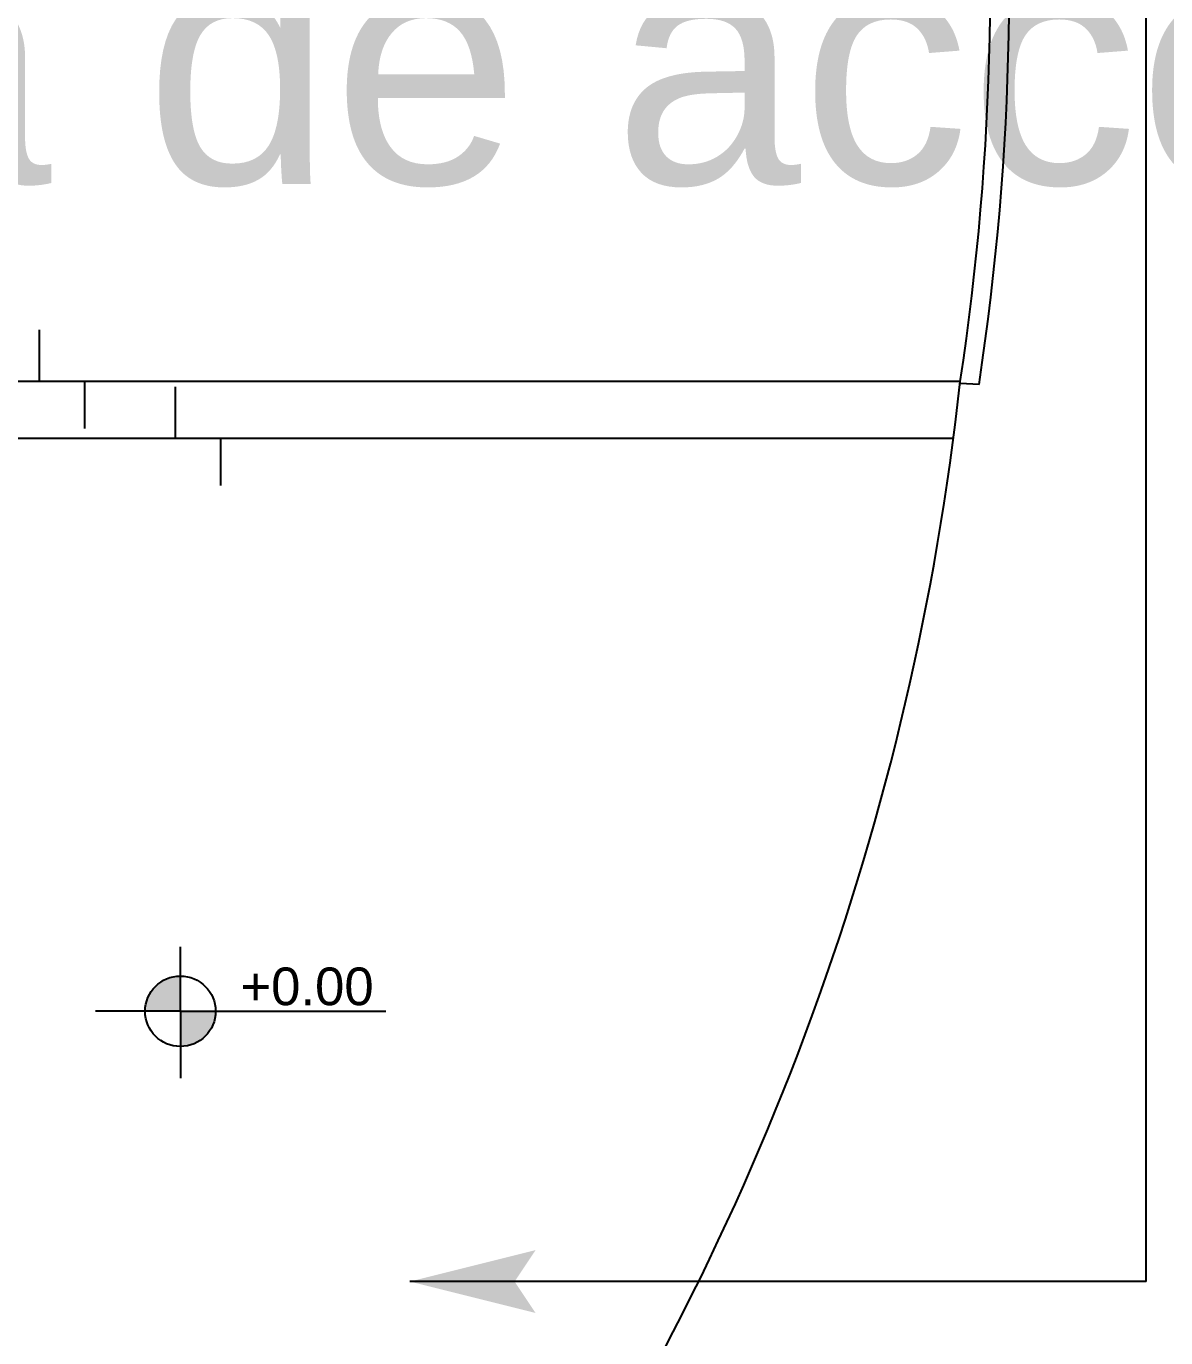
# Model space of a CAD drawing. Extents: x -30 to 1202, y 231 to 898.
# Drawn here: x 149.86 to 155.86, y 366.46 to 373.36 of the extents above; entities that cross this region are included whole.
import ezdxf

# ---------------------------------------------------------------- set-up
doc = ezdxf.new("R2010")
doc.units = 0
doc.header["$LTSCALE"] = 0.04
doc.layers.get('0').update_dxf_attribs({"linetype": 'CONTINUOUS'})
for name, color, linetype in [('0.1', 1, 'CONTINUOUS'), ('0.2', 2, 'CONTINUOUS'), ('0.5', 5, 'CONTINUOUS'), ('cotas de nivel', 1, 'CONTINUOUS'), ('PISO', 1, 'CONTINUOUS'), ('PISOS', 1, 'CONTINUOUS')]:
    doc.layers.add(name, color=color, linetype=linetype)
doc.styles.add('STYLE2', font='arial.ttf')

# ---------------------------------------------------------------- blocks, each defined once
blk = doc.blocks.new('SBPLN120')
for points in [[(-0.254, 0.0635), (0, 0), (-0.2117, 0)], [(-0.254, -0.0635), (0, 0), (-0.2117, 0)]]:
    blk.add_solid(points)

msp = doc.modelspace()

# ---------------------------------------------------------------- hatches: boundary and pattern name
at = {"layer": 'cotas de nivel'}
h = msp.add_hatch(color=256, dxfattribs=at)
h.paths.add_polyline_path([(150.6741, 368.1786), (150.6741, 368.3639, 0.414214), (150.4888, 368.1786)])
h.paths.add_polyline_path([(150.6741, 368.1786), (150.6741, 367.9933, 0.414214), (150.8594, 368.1786)])

# ---------------------------------------------------------------- linework, layer by layer
at = {"layer": '0.2'}
for p, q in [((149.9326, 371.4914), (149.9326, 371.7632)), ((154.7765, 371.4914), (145.6291, 371.4914)), ((150.1723, 371.2439), (150.1723, 371.4914)), ((154.8754, 371.4763), (154.7761, 371.4806)), ((150.6478, 371.1914), (150.6478, 371.4632)), ((154.7406, 371.1914), (145.6896, 371.1914)), ((150.8875, 370.9439), (150.8875, 371.1914))]:
    msp.add_line(p, q, dxfattribs=at)
for radius, end in [(13.9826, 21.51233), (13.8826, 21.29069)]:
    msp.add_arc((141.052, 373.5807), radius, 351.34399, end, dxfattribs=at)
at = {"layer": 'cotas de nivel'}
for q in [(150.6741, 368.5182), (150.228, 368.1786), (151.7545, 368.1786), (150.6741, 367.8271)]:
    msp.add_line((150.6741, 368.1786), q, dxfattribs=at)
msp.add_circle((150.6741, 368.1786), 0.1853, dxfattribs=at)
at = {"layer": 'PISO'}
msp.add_arc((140.6415, 373.0329), 14.2189, 326.11451, 353.77586, dxfattribs=at)
at = {"layer": 'PISOS', "color": 5}
for q in [(155.7552, 377.9912), (151.8808, 366.7567)]:
    msp.add_line((155.7552, 366.7567), q, dxfattribs=at)

# ---------------------------------------------------------------- block references
at = {"layer": '0.5', "xscale": 2.604852120645319, "yscale": 2.604852120645319, "zscale": 2.604852120645319, "rotation": 180}
msp.add_blockref('SBPLN120', (151.8808, 366.7567), dxfattribs=at)

# ---------------------------------------------------------------- texts
at = {"layer": '0.1', "style": 'STYLE2'}
msp.add_text('Planta de acceso', height=1.26899, dxfattribs=at).set_placement((144.9697, 372.5305))
at = {"layer": 'cotas de nivel', "style": 'STYLE2'}
msp.add_text('+0.00', height=0.19847, dxfattribs=at).set_placement((150.9895, 368.2104))

doc.saveas('drawing.dxf')
